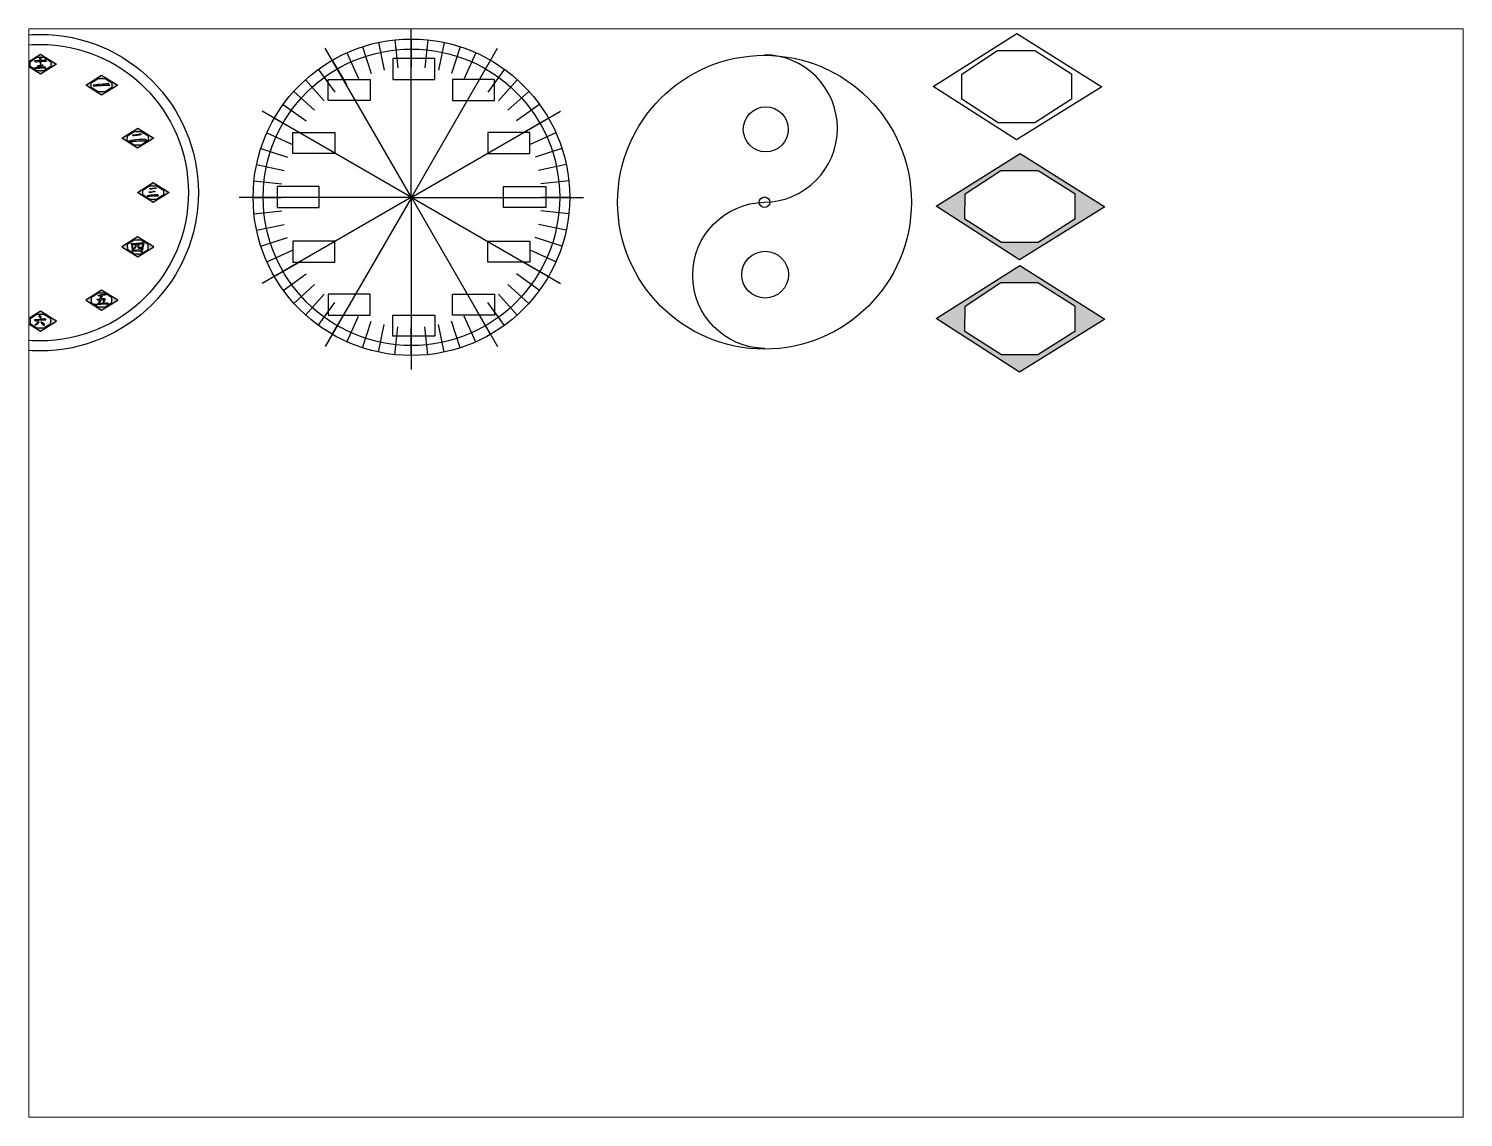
# Paper-space layout 'Presentación1' of a CAD drawing. Header units: centimetres. Extents: x 26 to 231, y 20 to 176.
# The model-space entities are those that its viewports show. They can reach past a viewport. Long polylines and large blocks are cut down to what shows.
import ezdxf

# ---------------------------------------------------------------- set-up
doc = ezdxf.new("R2010")
doc.units = ezdxf.units.CM

# ---------------------------------------------------------------- blocks, each defined once
blk = doc.blocks.new('*U1')
at = {"color": 30, "true_color": 0xf26722}
blk.add_line((0, -8.19), (0, 8.19), dxfattribs=at)
blk = doc.blocks.new('*U2')
at = {"color": 0, "linetype": 'ByBlock', "lineweight": -2, "transparency": 16777216}
blk.add_blockref('*U1', (3053.96, 1923.3), dxfattribs=at)
for p, rotation in [((3049.87, 1922.2), 29.99999999999999), ((3058.06, 1922.2), 330.0000000000001), ((3046.87, 1919.2), 59.99999999999999), ((3061.05, 1919.2), 299.9999999999999), ((3045.77, 1915.11), 90), ((3046.87, 1911.02), 120), ((3049.87, 1908.02), 150), ((3053.96, 1906.92), 180), ((3058.06, 1908.02), 210), ((3061.05, 1911.02), 240), ((3062.15, 1915.11), 270)]:
    blk.add_blockref('*U1', p, dxfattribs=dict(at, rotation=rotation))
blk = doc.blocks.new('*U3')
at = {"color": 41, "true_color": 0xf4ee51}
blk.add_line((0, 1.34), (0, -1.34), dxfattribs=at)
blk = doc.blocks.new('*U4')
at = {"color": 0, "linetype": 'ByBlock', "lineweight": -2, "transparency": 16777216}
for p, rotation in [((3049.72, 1928.15), 17.99999999999999), ((3051.11, 1928.52), 11.99999999999999), ((3052.53, 1928.75), 5.999999999999904), ((3055.4, 1928.75), 354.0000000000001), ((3056.81, 1928.52), 348.0000000000001), ((3058.2, 1928.15), 342), ((3047.11, 1926.99), 30.00000000000001), ((3048.38, 1927.64), 23.99999999999999), ((3059.54, 1927.64), 336.0000000000001), ((3060.82, 1926.99), 330.0000000000001), ((3045.9, 1926.21), 36), ((3062.02, 1926.21), 324.0000000000001), ((3043.77, 1924.29), 48.00000000000002), ((3044.79, 1925.3), 42.00000000000001), ((3063.14, 1925.3), 318), ((3064.15, 1924.29), 312), ((3042.87, 1923.17), 54), ((3065.06, 1923.17), 306), ((3042.09, 1921.97), 60.00000000000001), ((3065.84, 1921.97), 300.0000000000001), ((3041.43, 1920.69), 66.00000000000001), ((3066.49, 1920.69), 294), ((3040.92, 1919.35), 72), ((3067, 1919.35), 288.0000000000001), ((3040.55, 1917.96), 78), ((3067.38, 1917.96), 282), ((3040.32, 1916.54), 84.00000000000003), ((3067.6, 1916.54), 276.0000000000001), ((3040.25, 1915.11), 90), ((3067.68, 1915.11), 270), ((3040.32, 1913.68), 96), ((3067.6, 1913.68), 264), ((3040.55, 1912.26), 102), ((3067.38, 1912.26), 258.0000000000001), ((3040.92, 1910.87), 108), ((3067, 1910.87), 252), ((3041.43, 1909.53), 114), ((3042.09, 1908.25), 120), ((3065.84, 1908.25), 240), ((3066.49, 1909.53), 246), ((3042.87, 1907.05), 126), ((3065.06, 1907.05), 234), ((3043.77, 1905.93), 132), ((3064.15, 1905.93), 228), ((3044.79, 1904.92), 138), ((3045.9, 1904.02), 144), ((3062.02, 1904.02), 216), ((3063.14, 1904.92), 222.0000000000001), ((3047.11, 1903.23), 150), ((3048.38, 1902.58), 156), ((3049.72, 1902.07), 162), ((3058.2, 1902.07), 198), ((3059.54, 1902.58), 204), ((3060.82, 1903.23), 210), ((3051.11, 1901.7), 168.0000000000001), ((3052.53, 1901.47), 174.0000000000001), ((3053.96, 1901.4), 180), ((3055.4, 1901.47), 186), ((3056.81, 1901.7), 192)]:
    blk.add_blockref('*U3', p, dxfattribs=dict(at, rotation=rotation))
blk.add_blockref('*U3', (3053.96, 1928.82), dxfattribs=at)
blk = doc.blocks.new('marco')
at = {"true_color": 0xf26722}
h = blk.add_hatch(color=30, dxfattribs=at)
h.dxf.hatch_style = 1
h.paths.add_polyline_path([(3108.5, 1912.18), (3116.62, 1917.22), (3108.53, 1922.3), (3100.57, 1917.27)])
h.paths.add_polyline_path([(3103.31, 1918.44), (3106.71, 1920.68), (3110.25, 1920.68), (3113.74, 1918.48), (3113.74, 1916.05), (3110.25, 1913.82), (3106.77, 1913.82), (3103.3, 1916.05)], flags=16)
at = {"color": 30, "true_color": 0xf8991e}
for points in [[(3100.57, 1917.27), (3108.53, 1922.3), (3116.62, 1917.22), (3108.5, 1912.18)], [(3103.3, 1916.05), (3103.31, 1918.44), (3106.71, 1920.68), (3110.25, 1920.68), (3113.74, 1918.48), (3113.74, 1916.05), (3110.25, 1913.82), (3106.77, 1913.82)]]:
    blk.add_lwpolyline(points, close=True, dxfattribs=at)
blk = doc.blocks.new('uno')
at = {"color": 30, "true_color": 0xf26722}
blk.add_lwpolyline([(3060.02, 1965.29), (3059.91, 1965.28), (3059.56, 1965.26), (3059.45, 1965.24, 0.050552), (3059.28, 1965.21, -0.07806), (3059.01, 1965.19, 0.273565), (3059.12, 1965.1, -0.006364), (3059.54, 1965.16, 0.023215), (3060.01, 1965.19, 0.002921), (3060.28, 1965.19, -0.002146), (3060.57, 1965.17, 0.299578), (3060.59, 1965.2, 0.196771), (3060.44, 1965.31, 0.055702), (3060.26, 1965.31, -0.012181)], format="xyb", close=True, dxfattribs=at)
at = {"color": 30, "true_color": 0xf26722, "xscale": 0.188844427351007, "yscale": 0.188844427351007, "zscale": 0.188844427351007}
blk.add_blockref('marco', (2472.79, 1603.13), dxfattribs=at)
blk = doc.blocks.new('2')
at = {"color": 30, "true_color": 0xf26722}
for points in [[(3063.52, 1960.01), (3063.4, 1960.01), (3063.04, 1959.98), (3062.93, 1959.97, 0.050552), (3062.75, 1959.94, -0.07806), (3062.47, 1959.91, 0.273565), (3062.58, 1959.82, -0.006364), (3063.01, 1959.87, 0.023215), (3063.5, 1959.91, 0.002921), (3063.79, 1959.91, -0.002146), (3064.09, 1959.89, 0.299578), (3064.11, 1959.92, 0.196771), (3063.96, 1960.04, 0.055702), (3063.77, 1960.04, -0.012181)], [(3063.59, 1960.56, -0.338688), (3063.59, 1960.49), (3063.39, 1960.45), (3063.2, 1960.42), (3063.07, 1960.4), (3062.91, 1960.37, -0.100309), (3062.85, 1960.37, -0.309339), (3062.77, 1960.45, -0.460952), (3062.78, 1960.46, 0.008258), (3062.97, 1960.47, 0.057348), (3063.1, 1960.49), (3063.22, 1960.5), (3063.46, 1960.56, -0.153095)]]:
    blk.add_lwpolyline(points, format="xyb", close=True, dxfattribs=at)
blk = doc.blocks.new('2.1')
at = {"color": 30, "true_color": 0xf26722, "xscale": 0.188844427351007, "yscale": 0.188844427351007, "zscale": 0.188844427351007}
blk.add_blockref('marco', (2476.22, 1598.08), dxfattribs=at)
at = {"color": 30, "true_color": 0xf26722}
blk.add_blockref('2', (0, 0), dxfattribs=at)
blk = doc.blocks.new('3')
at = {"color": 30, "true_color": 0xf26722}
for points in [[(3064.66, 1955.32), (3064.59, 1955.31), (3064.46, 1955.3, -0.424214), (3064.39, 1955.35, -0.340497), (3064.4, 1955.36), (3064.66, 1955.39), (3064.89, 1955.43, -0.24792), (3064.99, 1955.4, -0.673629), (3064.98, 1955.37, 0.109932), (3064.84, 1955.35)], [(3064.83, 1954.75), (3064.76, 1954.74), (3064.52, 1954.73), (3064.45, 1954.72, 0.050552), (3064.33, 1954.7, -0.07806), (3064.14, 1954.68, 0.273565), (3064.22, 1954.62, -0.006364), (3064.5, 1954.66, 0.023215), (3064.82, 1954.68, 0.002921), (3065.01, 1954.68, -0.002146), (3065.21, 1954.67, 0.299578), (3065.22, 1954.69, 0.196771), (3065.12, 1954.76, 0.055702), (3065, 1954.76, -0.012181)], [(3064.88, 1955.1, -0.338688), (3064.88, 1955.06), (3064.75, 1955.04), (3064.62, 1955.01), (3064.54, 1955), (3064.44, 1954.98, -0.100309), (3064.39, 1954.98, -0.309339), (3064.34, 1955.03, -0.460952), (3064.35, 1955.04, 0.008258), (3064.47, 1955.05, 0.057348), (3064.56, 1955.06), (3064.64, 1955.06), (3064.79, 1955.11, -0.153095)]]:
    blk.add_lwpolyline(points, format="xyb", close=True, dxfattribs=at)
blk = doc.blocks.new('6')
at = {"color": 30, "true_color": 0xf26722}
for points in [[(3053.54, 1942.79, -0.061354), (3054.08, 1942.87, -0.001683), (3054.43, 1942.87, 0.016055), (3054.49, 1942.87, 0.527293), (3054.52, 1942.9, 0.208099), (3054.42, 1942.98, 0.081938), (3054.36, 1942.98), (3054.07, 1942.93), (3053.68, 1942.89), (3053.6, 1942.88, -0.011625), (3053.47, 1942.86, 0.107896), (3053.42, 1942.85, 0.140579), (3053.49, 1942.79, 0.272661), (3053.54, 1942.79, 1.031889)], [(3053.85, 1943.22), (3054, 1943.09, 0.49448), (3054.06, 1943.1, 0.331137), (3054.05, 1943.19, 0.15165), (3053.94, 1943.24), (3053.88, 1943.26, 0.254384), (3053.85, 1943.25, 0.539894), (3053.85, 1943.22, 0.237164)], [(3053.86, 1942.62), (3053.67, 1942.44, -0.012299), (3053.53, 1942.36, -0.052712), (3053.47, 1942.36, -1.08951), (3053.47, 1942.37), (3053.54, 1942.42), (3053.61, 1942.48, 0.125256), (3053.71, 1942.62, 0.038519), (3053.73, 1942.68, 0.01738), (3053.74, 1942.7, -0.565822), (3053.77, 1942.72, -0.015067), (3053.85, 1942.65, -0.38012), (3053.86, 1942.62, -26.536069)], [(3054.11, 1942.68), (3054.33, 1942.52, -0.155327), (3054.36, 1942.44, -0.061691), (3054.36, 1942.37, -0.375775), (3054.31, 1942.34), (3054.08, 1942.65, -0.340847), (3054.08, 1942.68, -0.483092), (3054.1, 1942.68), (3054.11, 1942.68)]]:
    blk.add_lwpolyline(points, format="xyb", dxfattribs=at)
blk = doc.blocks.new('4')
at = {"color": 30, "true_color": 0xf26722}
blk.add_lwpolyline([(3062.68, 1949.95), (3062.73, 1949.4, 0.272445), (3062.77, 1949.34, 0.656858), (3062.8, 1949.37), (3062.81, 1949.41), (3063.51, 1949.45), (3063.59, 1949.31, 0.705826), (3063.64, 1949.32, 0.160389), (3063.74, 1949.53), (3063.82, 1950.03), (3063.85, 1950.07, 0.211667), (3063.73, 1950.21, -0.009193), (3063.47, 1950.17), (3062.72, 1950.11), (3062.63, 1950.12, 0.69709), (3062.61, 1950.1, -0.123694), (3062.67, 1950.01, 0.020586), (3062.68, 1949.95, 1.578145)], format="xyb", dxfattribs=at)
blk.add_lwpolyline([(3062.77, 1950.04), (3063.02, 1950.06, -0.024831), (3063.01, 1949.87, -0.182096), (3062.89, 1949.65, 0.64378), (3062.9, 1949.63, 0.061829), (3062.92, 1949.63, 0.141337), (3063.1, 1949.85, -0.040681), (3063.13, 1950.04), (3063.12, 1950.07, -0.398253), (3063.12, 1950.08), (3063.27, 1950.1), (3063.26, 1949.76, 0.221118), (3063.37, 1949.68), (3063.57, 1949.68, 0.304923), (3063.61, 1949.7, 0.610377), (3063.56, 1949.76), (3063.38, 1949.76, -0.407466), (3063.34, 1949.8, -0.05885), (3063.36, 1949.97, -0.031986), (3063.38, 1950.05, 0.330653), (3063.37, 1950.09), (3063.37, 1950.11), (3063.67, 1950.11, -0.333021), (3063.7, 1950.09), (3063.68, 1949.83, -0.068563), (3063.61, 1949.51, -0.700389), (3063.59, 1949.51, 0.301697), (3063.55, 1949.53), (3062.82, 1949.47)], format="xyb", close=True, dxfattribs=at)
blk = doc.blocks.new('4.1')
at = {"true_color": 0xf26722}
h = blk.add_hatch(color=30, dxfattribs=at)
h.dxf.hatch_style = 1
h.paths.add_polyline_path([(3054.4, 1966.92, 0.055702), (3054.28, 1966.92, -0.012181), (3054.12, 1966.9), (3054.04, 1966.9), (3053.8, 1966.88), (3053.73, 1966.87, 0.04835), (3053.62, 1966.85, -0.080237), (3053.43, 1966.83, 0.273565), (3053.5, 1966.78, -0.006364), (3053.78, 1966.81, 0.023215), (3054.11, 1966.84, 0.002921), (3054.29, 1966.84, -0.002146), (3054.49, 1966.82, 0.299578), (3054.5, 1966.84, 0.196771)])
h.paths.add_polyline_path([(3054.23, 1967.06, 0.338688), (3054.22, 1967.11, 0.153095), (3054.13, 1967.11), (3053.98, 1967.07), (3053.9, 1967.06, -0.057348), (3053.82, 1967.05, -0.008258), (3053.69, 1967.04, 0.460952), (3053.69, 1967.03, 0.309339), (3053.74, 1966.98, 0.100309), (3053.78, 1966.98), (3053.88, 1967), (3053.96, 1967.01), (3054.09, 1967.04)])
h.paths.add_polyline_path([(3054.06, 1967.47), (3054.56, 1967.47, 0.287409), (3054.54, 1967.52, 0.132191), (3054.41, 1967.57, 0.017246), (3054.34, 1967.57), (3054.06, 1967.55), (3054.07, 1967.68), (3054.08, 1967.72, 0.41632), (3054.07, 1967.74, 0.082584), (3053.92, 1967.76, 0.691553), (3053.91, 1967.74), (3053.94, 1967.7), (3053.94, 1967.69), (3053.94, 1967.54), (3053.73, 1967.53), (3053.42, 1967.5, 0.220127), (3053.53, 1967.41, 0.010284), (3053.73, 1967.44, 0.001882), (3053.89, 1967.46), (3053.94, 1967.46), (3053.97, 1967.19, 0.32216), (3053.98, 1967.17, 0.176993), (3054.03, 1967.24, 0.041276), (3054.06, 1967.38)])
h.paths.add_polyline_path([(3060.44, 1965.31, 0.055702), (3060.26, 1965.31, -0.012181), (3060.02, 1965.29), (3059.91, 1965.28), (3059.56, 1965.26), (3059.45, 1965.24, 0.050552), (3059.28, 1965.21, -0.07806), (3059.01, 1965.19, 0.273565), (3059.12, 1965.1, -0.006364), (3059.54, 1965.16, 0.023215), (3060.01, 1965.19, 0.002921), (3060.28, 1965.19, -0.002146), (3060.57, 1965.17, 0.299578), (3060.59, 1965.2, 0.196771)])
h.paths.add_polyline_path([(3063.39, 1960.45), (3063.59, 1960.49, 0.338688), (3063.59, 1960.56, 0.153095), (3063.46, 1960.56), (3063.22, 1960.5), (3063.1, 1960.49, -0.057348), (3062.97, 1960.47, -0.008258), (3062.78, 1960.46, 0.460952), (3062.77, 1960.45, 0.309339), (3062.85, 1960.37, 0.100309), (3062.91, 1960.37), (3063.07, 1960.4), (3063.2, 1960.42)])
h.paths.add_polyline_path([(3063.96, 1960.04, 0.055702), (3063.77, 1960.04, -0.012181), (3063.52, 1960.01), (3063.4, 1960.01), (3063.04, 1959.98), (3062.93, 1959.97, 0.04835), (3062.76, 1959.94, -0.080237), (3062.47, 1959.91, 0.273565), (3062.58, 1959.82, -0.006364), (3063.01, 1959.87, 0.023215), (3063.5, 1959.91, 0.002921), (3063.79, 1959.91, -0.002146), (3064.09, 1959.89, 0.299578), (3064.11, 1959.92, 0.196771)])
h.paths.add_polyline_path([(3064.98, 1955.37, 0.673629), (3064.99, 1955.4, 0.24792), (3064.89, 1955.43), (3064.66, 1955.39), (3064.4, 1955.36, 0.340497), (3064.39, 1955.35, 0.424214), (3064.46, 1955.3), (3064.59, 1955.31), (3064.66, 1955.32), (3064.84, 1955.35, -0.109932)])
h.paths.add_polyline_path([(3064.88, 1955.06, 0.338688), (3064.88, 1955.1, 0.165949), (3064.79, 1955.11), (3064.64, 1955.06), (3064.56, 1955.06, -0.057348), (3064.47, 1955.05, -0.008258), (3064.35, 1955.04, 0.460952), (3064.34, 1955.03, 0.309339), (3064.39, 1954.98, 0.100309), (3064.44, 1954.98), (3064.54, 1955), (3064.62, 1955.01), (3064.75, 1955.04)])
h.paths.add_polyline_path([(3063.73, 1950.21, -0.009193), (3063.47, 1950.17), (3062.72, 1950.11), (3062.63, 1950.12, 0.69709), (3062.61, 1950.1, -0.123694), (3062.67, 1950.01, 0.020586), (3062.68, 1949.95), (3062.73, 1949.4, 0.272445), (3062.77, 1949.34, 0.656858), (3062.8, 1949.37), (3062.81, 1949.41), (3063.51, 1949.45), (3063.59, 1949.31, 0.705826), (3063.64, 1949.32, 0.160389), (3063.74, 1949.53), (3063.82, 1950.03), (3063.85, 1950.07, 0.211667)])
h.paths.add_polyline_path([(3063.7, 1950.09), (3063.68, 1949.83, -0.068563), (3063.61, 1949.51, -0.700389), (3063.59, 1949.51, 0.301697), (3063.55, 1949.53), (3062.82, 1949.47), (3062.77, 1950.04), (3063.02, 1950.06, -0.024831), (3063.01, 1949.87, -0.182096), (3062.89, 1949.65, 0.64378), (3062.9, 1949.63, 0.061829), (3062.92, 1949.63, 0.141337), (3063.1, 1949.85, -0.040681), (3063.13, 1950.04), (3063.12, 1950.07, -0.398253), (3063.12, 1950.08), (3063.27, 1950.1), (3063.26, 1949.76, 0.221118), (3063.37, 1949.68), (3063.57, 1949.68, 0.304923), (3063.61, 1949.7, 0.610377), (3063.56, 1949.76), (3063.38, 1949.76, -0.407466), (3063.34, 1949.8, -0.05885), (3063.36, 1949.97, -0.031986), (3063.38, 1950.05, 0.330653), (3063.37, 1950.09), (3063.37, 1950.11), (3063.67, 1950.11, -0.333021)], flags=16)
at = {"color": 30, "true_color": 0xf26722}
blk.add_blockref('4', (0, 0), dxfattribs=at)
blk = doc.blocks.new('5')
at = {"color": 30, "true_color": 0xf26722}
for points in [[(3060.15, 1944.8, 0.121376), (3060.11, 1944.75, -0.008031), (3060.01, 1944.48, -0.027177), (3060.02, 1944.46, 0.012181), (3060.23, 1944.48, -0.055702), (3060.38, 1944.48, -0.196771), (3060.51, 1944.38, -0.299578), (3060.49, 1944.36, 0.002146), (3060.25, 1944.38, -0.002921), (3060.01, 1944.38, -0.023215), (3059.6, 1944.34, 0.006364), (3059.24, 1944.3, -0.273565), (3059.15, 1944.37, 0.07806), (3059.39, 1944.39, -0.050552), (3059.53, 1944.42), (3059.65, 1944.78), (3059.52, 1944.75, -0.100309), (3059.47, 1944.75, -0.309339), (3059.4, 1944.82, -0.460952), (3059.41, 1944.83, 0.008258), (3059.57, 1944.83, 0.057348), (3059.68, 1944.85), (3059.72, 1945.07), (3059.72, 1945.17), (3059.54, 1945.15, -0.424214), (3059.47, 1945.22, -0.340497), (3059.47, 1945.23), (3059.8, 1945.27), (3060.1, 1945.32, -0.24792), (3060.22, 1945.28, -0.673629), (3060.2, 1945.24, 0.109932), (3060.03, 1945.21), (3059.8, 1945.18), (3059.85, 1945.13, -0.548928), (3059.85, 1945.09), (3059.77, 1944.86), (3059.97, 1944.91, -0.153095), (3060.08, 1944.91, -0.014672), (3060.15, 1944.84, -0.165226), (3060.15, 1944.8, 2.38145)], [(3059.63, 1944.43), (3059.75, 1944.79), (3059.91, 1944.82, -0.177129), (3059.97, 1944.81, -0.213866), (3059.98, 1944.75), (3059.92, 1944.45), (3059.63, 1944.43)]]:
    blk.add_lwpolyline(points, format="xyb", dxfattribs=at)
blk = doc.blocks.new('5.2')
at = {"color": 30, "true_color": 0xf26722}
blk.add_blockref('5', (0, 0), dxfattribs=at)
blk = doc.blocks.new('8')
at = {"color": 30, "true_color": 0xf26722}
blk.add_lwpolyline([(3044.58, 1949.95, -0.311969), (3044.57, 1949.93), (3044.44, 1949.6, -0.199891), (3044.27, 1949.43, -0.146779), (3044.09, 1949.41, 0.091043), (3044.23, 1949.55, 0.074835), (3044.37, 1949.79, -0.021929), (3044.39, 1949.91, 0.198613), (3044.33, 1949.97, -0.176858), (3044.42, 1950.03, -0.019143), (3044.46, 1950.03, -0.182444)], format="xyb", close=True, dxfattribs=at)
blk.add_lwpolyline([(3044.78, 1950.22, 0.063294), (3044.82, 1950.08, 0.058108), (3044.97, 1949.83, 0.147771), (3045.32, 1949.54, -0.20039), (3045.42, 1949.46, -0.226299), (3045.16, 1949.36, -0.258476), (3045, 1949.46, -0.054932), (3044.81, 1949.75, -0.081996), (3044.71, 1950, 0.011991), (3044.62, 1950.21, 0.319204), (3044.51, 1950.26, -0.46527), (3044.51, 1950.28, -0.026346), (3044.61, 1950.36, -0.273271), (3044.67, 1950.37, -0.107332), (3044.74, 1950.33, -0.449713), (3044.78, 1950.22, -1.363859)], format="xyb", dxfattribs=at)
blk = doc.blocks.new('11')
at = {"color": 30, "true_color": 0xf26722}
blk.add_lwpolyline([(3048.29, 1965.09), (3048.18, 1965.09), (3047.83, 1965.06), (3047.72, 1965.04, 0.050552), (3047.55, 1965.02, -0.07806), (3047.28, 1964.99, 0.273565), (3047.39, 1964.9, -0.006364), (3047.81, 1964.96, 0.023215), (3048.28, 1965, 0.002921), (3048.55, 1965, -0.002146), (3048.84, 1964.97, 0.299578), (3048.86, 1965, 0.196771), (3048.71, 1965.11, 0.055702), (3048.53, 1965.11, -0.012181)], format="xyb", close=True, dxfattribs=at)
blk.add_lwpolyline([(3048.06, 1965.68), (3048.06, 1965.52), (3047.85, 1965.5), (3047.53, 1965.48, 0.220127), (3047.65, 1965.39, 0.010284), (3047.85, 1965.42, 0.001882), (3048.01, 1965.44), (3048.06, 1965.44), (3048.09, 1965.16, 0.32216), (3048.11, 1965.14, 0.179211), (3048.15, 1965.21, 0.040979), (3048.18, 1965.35), (3048.19, 1965.45), (3048.69, 1965.44, 0.287409), (3048.67, 1965.5, 0.132191), (3048.54, 1965.55, 0.017246), (3048.47, 1965.55), (3048.19, 1965.53), (3048.19, 1965.66), (3048.2, 1965.71, 0.41632), (3048.19, 1965.72, 0.082584), (3048.04, 1965.74, 0.691553), (3048.03, 1965.72), (3048.06, 1965.69), (3048.06, 1965.68), (3048.06, 1965.68)], format="xyb", dxfattribs=at)
blk = doc.blocks.new('12')
at = {"color": 30, "true_color": 0xf26722}
blk.add_lwpolyline([(3053.94, 1967.69), (3053.94, 1967.54), (3053.73, 1967.53), (3053.42, 1967.5, 0.220127), (3053.53, 1967.41, 0.010284), (3053.73, 1967.44, 0.001882), (3053.89, 1967.46), (3053.94, 1967.46), (3053.97, 1967.19, 0.32216), (3053.98, 1967.17, 0.179211), (3054.03, 1967.24, 0.040979), (3054.06, 1967.38), (3054.06, 1967.47), (3054.56, 1967.47, 0.287409), (3054.54, 1967.52, 0.132191), (3054.41, 1967.57, 0.017246), (3054.34, 1967.57), (3054.06, 1967.55), (3054.07, 1967.68), (3054.08, 1967.72, 0.41632), (3054.07, 1967.74, 0.082584), (3053.92, 1967.76, 0.691553), (3053.91, 1967.74), (3053.94, 1967.7), (3053.94, 1967.69), (3053.94, 1967.69)], format="xyb", dxfattribs=at)
for points in [[(3054.12, 1966.9), (3054.04, 1966.9), (3053.8, 1966.88), (3053.73, 1966.87, 0.050552), (3053.61, 1966.85, -0.07806), (3053.43, 1966.83, 0.273565), (3053.5, 1966.78, -0.006364), (3053.78, 1966.81, 0.023215), (3054.11, 1966.84, 0.002921), (3054.29, 1966.84, -0.002146), (3054.49, 1966.82, 0.299578), (3054.5, 1966.84, 0.196771), (3054.4, 1966.92, 0.055702), (3054.28, 1966.92, -0.012181)], [(3054.22, 1967.11, -0.338688), (3054.23, 1967.06), (3054.09, 1967.04), (3053.96, 1967.01), (3053.88, 1967), (3053.78, 1966.98, -0.100309), (3053.74, 1966.98, -0.309339), (3053.69, 1967.03, -0.460952), (3053.69, 1967.04, 0.008258), (3053.82, 1967.05, 0.057348), (3053.9, 1967.06), (3053.98, 1967.07), (3054.13, 1967.11, -0.153095)]]:
    blk.add_lwpolyline(points, format="xyb", close=True, dxfattribs=at)
blk = doc.blocks.new('12 horas')
at = {"true_color": 0xf26722}
h = blk.add_hatch(color=30, dxfattribs=at)
h.dxf.hatch_style = 1
h.paths.add_polyline_path([(3064.82, 1954.68, 0.002921), (3065.01, 1954.68, -0.002146), (3065.21, 1954.67, 0.299578), (3065.22, 1954.69, 0.196771), (3065.12, 1954.76, 0.055702), (3065, 1954.76, -0.012181), (3064.83, 1954.75), (3064.76, 1954.74), (3064.52, 1954.73), (3064.45, 1954.72, 0.050552), (3064.33, 1954.7, -0.07806), (3064.14, 1954.68, 0.273565), (3064.22, 1954.62, -0.006364), (3064.5, 1954.66, 0.023215)])
h.paths.add_polyline_path([(3060.15, 1944.84, 0.014672), (3060.08, 1944.91, 0.153095), (3059.97, 1944.91), (3059.77, 1944.86), (3059.85, 1945.09, 0.548928), (3059.85, 1945.13), (3059.8, 1945.18), (3060.03, 1945.21, -0.109932), (3060.2, 1945.24, 0.673629), (3060.22, 1945.28, 0.24792), (3060.1, 1945.32), (3059.8, 1945.27), (3059.47, 1945.23, 0.340497), (3059.47, 1945.22, 0.424214), (3059.54, 1945.15), (3059.72, 1945.17), (3059.72, 1945.07), (3059.68, 1944.85, -0.057348), (3059.57, 1944.83, -0.008258), (3059.41, 1944.83, 0.460952), (3059.4, 1944.82, 0.309339), (3059.47, 1944.75, 0.100309), (3059.52, 1944.75), (3059.65, 1944.78), (3059.53, 1944.42, 0.050552), (3059.39, 1944.39, -0.07806), (3059.15, 1944.37, 0.273565), (3059.24, 1944.3, -0.006364), (3059.6, 1944.34, 0.023215), (3060.01, 1944.38, 0.002921), (3060.25, 1944.38, -0.002146), (3060.49, 1944.36, 0.299578), (3060.51, 1944.38, 0.196771), (3060.38, 1944.48, 0.055702), (3060.23, 1944.48, -0.012181), (3060.02, 1944.46, 0.027177), (3060.01, 1944.48, 0.008031), (3060.11, 1944.75, -0.121376), (3060.15, 1944.8, 0.165226)])
h.paths.add_polyline_path([(3059.75, 1944.79), (3059.91, 1944.82, -0.177129), (3059.97, 1944.81, -0.213866), (3059.98, 1944.75), (3059.92, 1944.45), (3059.63, 1944.43)], flags=16)
h.paths.add_polyline_path([(3054.05, 1943.19, 0.15165), (3053.94, 1943.24), (3053.88, 1943.26, 0.254384), (3053.85, 1943.25, 0.539894), (3053.85, 1943.22), (3054, 1943.09, 0.49448), (3054.06, 1943.1, 0.331137)])
h.paths.add_polyline_path([(3054.42, 1942.98, 0.081938), (3054.36, 1942.98), (3054.07, 1942.93), (3053.68, 1942.89), (3053.6, 1942.88, -0.011625), (3053.47, 1942.86, 0.107896), (3053.42, 1942.85, 0.140579), (3053.49, 1942.79, 0.272661), (3053.54, 1942.79, -0.061354), (3054.08, 1942.87, -0.001683), (3054.43, 1942.87, 0.016055), (3054.49, 1942.87, 0.527293), (3054.52, 1942.9, 0.208099)])
h.paths.add_polyline_path([(3054.33, 1942.52), (3054.11, 1942.68), (3054.1, 1942.69, 0.42411), (3054.08, 1942.68, 0.340847), (3054.08, 1942.65), (3054.31, 1942.34, 0.375775), (3054.36, 1942.37, 0.061691), (3054.36, 1942.44, 0.155327)])
h.paths.add_polyline_path([(3053.86, 1942.62, 0.38012), (3053.85, 1942.65, 0.015067), (3053.77, 1942.72, 0.565822), (3053.74, 1942.7, -0.01738), (3053.73, 1942.68, -0.038519), (3053.71, 1942.62, -0.125256), (3053.61, 1942.48), (3053.54, 1942.42), (3053.47, 1942.37, 1.08951), (3053.47, 1942.36, 0.052712), (3053.53, 1942.36, 0.012299), (3053.67, 1942.44)])
h.paths.add_polyline_path([(3048.02, 1945.07, -0.032611), (3048.02, 1945.14, -0.140437), (3048.04, 1945.2, 0.181478), (3048, 1945.25, 0.238168), (3047.86, 1945.29, 0.525691), (3047.85, 1945.27, -0.154431), (3047.93, 1945.2), (3047.95, 1944.79), (3047.58, 1944.68, -0.173409), (3047.43, 1944.7, 0.460937), (3047.41, 1944.69, 0.317162), (3047.41, 1944.68, 0.119752), (3047.48, 1944.61, 0.286955), (3047.59, 1944.59), (3047.95, 1944.73, -0.002453), (3047.97, 1944.51, 0.100856), (3048.03, 1944.31, 0.075094), (3048.17, 1944.24, 0.022453), (3048.31, 1944.24, 0.039304), (3048.42, 1944.24, -0.013486), (3048.53, 1944.24, 0.07024), (3048.58, 1944.25, 0.326555), (3048.6, 1944.28, 0.147554), (3048.51, 1944.33, 0.177938), (3048.47, 1944.33, -0.104729), (3048.28, 1944.3, -0.176169), (3048.08, 1944.35, -0.178588), (3048.04, 1944.48, -0.043399), (3048.02, 1944.75, -0.041844), (3048.35, 1944.84, 0.002966), (3048.67, 1944.88, 0.602251), (3048.7, 1944.93, 0.157977), (3048.56, 1944.97), (3048.52, 1944.94), (3048.02, 1944.81)])
h.paths.add_polyline_path([(3044.97, 1949.83, -0.058108), (3044.82, 1950.08, -0.063294), (3044.78, 1950.22, 0.449713), (3044.74, 1950.33, 0.114012), (3044.67, 1950.37, 0.252895), (3044.61, 1950.36, 0.026346), (3044.51, 1950.28, 0.46527), (3044.51, 1950.26, -0.332362), (3044.62, 1950.2, -0.011745), (3044.71, 1950, 0.081996), (3044.81, 1949.75, 0.054932), (3045, 1949.46, 0.258476), (3045.16, 1949.36, 0.226299), (3045.42, 1949.46, 0.20039), (3045.32, 1949.54, -0.147771)])
h.paths.add_polyline_path([(3044.57, 1949.93, 0.311969), (3044.58, 1949.95, 0.182444), (3044.46, 1950.03, 0.019143), (3044.42, 1950.03, 0.176858), (3044.33, 1949.97, -0.198613), (3044.39, 1949.91, 0.021929), (3044.37, 1949.79, -0.074835), (3044.23, 1949.55, -0.091043), (3044.09, 1949.41, 0.146779), (3044.27, 1949.43, 0.199891), (3044.44, 1949.6)])
h.paths.add_polyline_path([(3043.31, 1955.19, -0.489185), (3043.33, 1955.18, -0.104374), (3043.33, 1955.15), (3043.29, 1954.91, 0.095475), (3043.28, 1954.71, 0.008567), (3043.32, 1954.61, 0.147948), (3043.43, 1954.54, 0.061757), (3043.61, 1954.52, 0.096684), (3043.73, 1954.54, 0.096507), (3043.83, 1954.57, 0.176007), (3043.84, 1954.61), (3043.8, 1954.84, 0.172816), (3043.78, 1954.87, 0.150086), (3043.77, 1954.86, -0.00013), (3043.76, 1954.83, 0.014304), (3043.75, 1954.76, -0.105176), (3043.72, 1954.69, -0.236309), (3043.59, 1954.62, -0.083066), (3043.47, 1954.63, -0.329243), (3043.37, 1954.72, -0.113499), (3043.37, 1954.86, -0.03869), (3043.39, 1955, -0.037064), (3043.45, 1955.13, -0.093615), (3043.5, 1955.21, 0.328218), (3043.5, 1955.24, 0.206628), (3043.37, 1955.29), (3043.17, 1955.22), (3043.23, 1955.51, 0.290114), (3043.07, 1955.57, 0.067129), (3043.09, 1955.47, -0.061584), (3043.08, 1955.19), (3042.84, 1955.14, 0.008315), (3042.77, 1955.13, 0.26345), (3042.76, 1955.1, 0.108334), (3042.8, 1955.06, 0.209465), (3042.87, 1955.05, 0.02182), (3042.93, 1955.07), (3043.05, 1955.11), (3043.05, 1955.09, 0.035361), (3043.03, 1955.02, -0.110416), (3043, 1954.95, -0.042577), (3042.96, 1954.88, -0.046909), (3042.92, 1954.82, -0.059127), (3042.87, 1954.76, -0.019245), (3042.82, 1954.71, -0.068807), (3042.76, 1954.66, 0.009204), (3042.71, 1954.62, 0.112278), (3042.67, 1954.59, 0.354789), (3042.66, 1954.56, 0.104842), (3042.7, 1954.56, 0.003771), (3042.79, 1954.6, 0.072553), (3042.89, 1954.67, 0.046477), (3042.99, 1954.76, 0.040982), (3043.06, 1954.87, 0.046162), (3043.11, 1954.99), (3043.17, 1955.15)])
h.paths.add_polyline_path([(3045.54, 1960.19, 0.132191), (3045.34, 1960.27, 0.017246), (3045.24, 1960.27), (3044.8, 1960.23), (3044.81, 1960.43), (3044.83, 1960.51, 0.41632), (3044.82, 1960.53, 0.082584), (3044.59, 1960.56, 0.691553), (3044.58, 1960.53), (3044.62, 1960.47), (3044.62, 1960.46), (3044.62, 1960.22), (3044.29, 1960.2), (3043.81, 1960.17, 0.220127), (3043.99, 1960.02, 0.010284), (3044.29, 1960.08, 0.001882), (3044.53, 1960.1), (3044.62, 1960.11), (3044.66, 1959.68, 0.32216), (3044.68, 1959.65, 0.176993), (3044.76, 1959.75, 0.041276), (3044.79, 1959.97), (3044.8, 1960.12), (3045.57, 1960.11, 0.287409)])
h.paths.add_polyline_path([(3048.67, 1965.5, 0.132191), (3048.54, 1965.55, 0.017246), (3048.47, 1965.55), (3048.19, 1965.53), (3048.19, 1965.66), (3048.2, 1965.71, 0.41632), (3048.19, 1965.72, 0.082584), (3048.04, 1965.74, 0.691553), (3048.03, 1965.72), (3048.06, 1965.69), (3048.06, 1965.68), (3048.06, 1965.52), (3047.85, 1965.5), (3047.53, 1965.48, 0.220127), (3047.65, 1965.39, 0.010284), (3047.85, 1965.42, 0.001882), (3048.01, 1965.44), (3048.06, 1965.44), (3048.09, 1965.16, 0.32216), (3048.11, 1965.14, 0.176993), (3048.15, 1965.21, 0.041276), (3048.18, 1965.35), (3048.19, 1965.45), (3048.69, 1965.44, 0.287409)])
h.paths.add_polyline_path([(3048.71, 1965.11, 0.055702), (3048.53, 1965.11, -0.012181), (3048.29, 1965.09), (3048.18, 1965.09), (3047.83, 1965.06), (3047.72, 1965.04, 0.050552), (3047.55, 1965.02, -0.07806), (3047.28, 1964.99, 0.273565), (3047.39, 1964.9, -0.006364), (3047.81, 1964.96, 0.023215), (3048.28, 1965, 0.002921), (3048.55, 1965, -0.002146), (3048.84, 1964.97, 0.299578), (3048.86, 1965, 0.196771)])
at = {"color": 30, "true_color": 0xf26722}
for points in [[(3044.62, 1960.46), (3044.62, 1960.22), (3044.29, 1960.2), (3043.81, 1960.17, 0.220127), (3043.99, 1960.02, 0.010284), (3044.29, 1960.08, 0.001882), (3044.53, 1960.1), (3044.62, 1960.11), (3044.66, 1959.68, 0.32216), (3044.68, 1959.65, 0.179211), (3044.76, 1959.75, 0.040979), (3044.79, 1959.97), (3044.8, 1960.12), (3045.57, 1960.11, 0.287409), (3045.54, 1960.19, 0.132191), (3045.34, 1960.27, 0.017246), (3045.24, 1960.27), (3044.8, 1960.23), (3044.81, 1960.43), (3044.83, 1960.51, 0.41632), (3044.82, 1960.53, 0.082584), (3044.59, 1960.56, 0.691553), (3044.58, 1960.53), (3044.62, 1960.47), (3044.62, 1960.46), (3044.62, 1960.46)], [(3042.84, 1955.14), (3043.08, 1955.19, 0.061584), (3043.09, 1955.47, -0.067129), (3043.07, 1955.57, -0.290114), (3043.23, 1955.51), (3043.17, 1955.22), (3043.37, 1955.29, -0.206628), (3043.5, 1955.24, -0.328218), (3043.5, 1955.21, 0.093615), (3043.45, 1955.13, 0.037064), (3043.39, 1955, 0.03869), (3043.37, 1954.86, 0.113499), (3043.37, 1954.72, 0.329243), (3043.47, 1954.63, 0.092782), (3043.6, 1954.62, 0.213707), (3043.72, 1954.69, 0.100523), (3043.75, 1954.76, -0.014984), (3043.76, 1954.83, 0.00013), (3043.77, 1954.86, -0.150086), (3043.78, 1954.87, -0.190682), (3043.8, 1954.84), (3043.84, 1954.61, -0.176007), (3043.83, 1954.57, -0.096507), (3043.73, 1954.54, -0.096684), (3043.61, 1954.52, -0.061757), (3043.43, 1954.54, -0.147948), (3043.32, 1954.61, -0.008567), (3043.28, 1954.71, -0.095475), (3043.29, 1954.91), (3043.33, 1955.15, 0.104374), (3043.33, 1955.18, 0.489185), (3043.31, 1955.19), (3043.17, 1955.15), (3043.11, 1954.99, -0.046162), (3043.06, 1954.87, -0.040982), (3042.99, 1954.76, -0.046477), (3042.89, 1954.67, -0.072553), (3042.79, 1954.6, -0.003771), (3042.7, 1954.56, -0.104842), (3042.66, 1954.56, -0.354789), (3042.67, 1954.59, -0.112278), (3042.71, 1954.62, -0.009204), (3042.76, 1954.66, 0.068807), (3042.82, 1954.71, 0.019245), (3042.87, 1954.76, 0.059127), (3042.92, 1954.82, 0.046909), (3042.96, 1954.88, 0.042577), (3043, 1954.95, 0.110416), (3043.03, 1955.02, -0.035361), (3043.05, 1955.09), (3043.05, 1955.11), (3042.93, 1955.07, -0.02182), (3042.87, 1955.05, -0.209465), (3042.8, 1955.06, -0.108334), (3042.76, 1955.1, -0.26345), (3042.77, 1955.13, -0.008315), (3042.84, 1955.14, 735.876483)]]:
    blk.add_lwpolyline(points, format="xyb", dxfattribs=at)
blk.add_lwpolyline([(3048.02, 1944.75, -0.041844), (3048.35, 1944.84, 0.002966), (3048.67, 1944.88, 0.602251), (3048.7, 1944.93, 0.157977), (3048.56, 1944.97), (3048.52, 1944.94), (3048.02, 1944.81), (3048.02, 1945.07, -0.032611), (3048.02, 1945.14, -0.140437), (3048.04, 1945.2, 0.181478), (3048, 1945.25, 0.238168), (3047.86, 1945.29, 0.525691), (3047.85, 1945.27, -0.154431), (3047.93, 1945.2), (3047.95, 1944.79), (3047.58, 1944.68, -0.173409), (3047.43, 1944.7, 0.460937), (3047.41, 1944.69, 0.317162), (3047.41, 1944.68, 0.119752), (3047.48, 1944.61, 0.286955), (3047.59, 1944.59), (3047.95, 1944.73, -0.002453), (3047.97, 1944.51, 0.100856), (3048.03, 1944.31, 0.075094), (3048.17, 1944.24, 0.022453), (3048.31, 1944.24, 0.039304), (3048.42, 1944.24, -0.013486), (3048.53, 1944.24, 0.07024), (3048.58, 1944.25, 0.326555), (3048.6, 1944.28, 0.147554), (3048.51, 1944.33, 0.218012), (3048.46, 1944.33, -0.099859), (3048.28, 1944.3, -0.176169), (3048.08, 1944.35, -0.178588), (3048.04, 1944.48, -0.043399)], format="xyb", close=True, dxfattribs=at)
at = {"color": 30, "true_color": 0xf26722, "yscale": 0.188844427351007, "zscale": 0.188844427351007}
for p, xscale in [((2466.97, 1605.13), 0.188844427351007), ((3635.15, 1603.13), -0.188844427351007), ((3631.73, 1598.08), -0.188844427351007), ((3630.26, 1592.92), -0.188844427351007), ((2477.69, 1592.92), 0.188844427351007)]:
    blk.add_blockref('marco', p, dxfattribs=dict(at, xscale=xscale))
at = {"color": 30, "true_color": 0xf26722}
for name in ['4.1', '12', 'uno', '11', '2.1', '3', '8', '5.2', '6']:
    blk.add_blockref(name, (0, 0), dxfattribs=at)
at = {"color": 30, "true_color": 0xf26722, "yscale": 0.188844427351007, "zscale": 0.188844427351007, "rotation": 180}
for p, xscale in [((3631.73, 2311.87), 0.188844427351007), ((2476.22, 2311.87), -0.188844427351007), ((3635.15, 2306.81), 0.188844427351007), ((2472.79, 2306.81), -0.188844427351007), ((2466.97, 2304.81), -0.188844427351007)]:
    blk.add_blockref('marco', p, dxfattribs=dict(at, xscale=xscale))

msp = doc.modelspace()

# ---------------------------------------------------------------- hatches: boundary and pattern name
at = {"true_color": 0xf26722}
h = msp.add_hatch(color=30, dxfattribs=at)
h.dxf.hatch_style = 1
h.paths.add_polyline_path([(3111.61, 1948.91), (3119.73, 1953.94), (3111.65, 1959.02), (3103.68, 1954)])
h.paths.add_polyline_path([(3106.42, 1955.17), (3109.82, 1957.41), (3113.37, 1957.41), (3116.86, 1955.2), (3116.86, 1952.77), (3113.37, 1950.54), (3109.88, 1950.54), (3106.41, 1952.77)], flags=16)

# ---------------------------------------------------------------- linework, layer by layer
at = {"color": 30, "true_color": 0xf26722}
msp.add_line((3087.35, 1954.38), (3087.35, 1954.38), dxfattribs=at)
msp.add_line((3087.35, 1954.38), (3087.35, 1954.38), dxfattribs=at)
at = {"color": 30, "true_color": 0xf8991e}
for points in [[(3103.38, 1965.4), (3111.35, 1970.42), (3119.43, 1965.34), (3111.31, 1960.31)], [(3106.11, 1964.17), (3106.12, 1966.57), (3109.52, 1968.81), (3113.07, 1968.81), (3116.56, 1966.6), (3116.56, 1964.17), (3113.07, 1961.94), (3109.58, 1961.94)], [(3103.68, 1954), (3111.65, 1959.02), (3119.73, 1953.94), (3111.61, 1948.91)], [(3106.41, 1952.77), (3106.42, 1955.17), (3109.82, 1957.41), (3113.37, 1957.41), (3116.86, 1955.2), (3116.86, 1952.77), (3113.37, 1950.54), (3109.88, 1950.54)]]:
    msp.add_lwpolyline(points, close=True, dxfattribs=at)
at = {"color": 30, "true_color": 0xf26722}
for points in [[(3056.01, 1968.06), (3052.01, 1968.06), (3052.01, 1966.06), (3056.01, 1966.06)], [(3045.85, 1966.04), (3049.85, 1966.04), (3049.85, 1964.04), (3045.85, 1964.04)], [(3061.68, 1966.04), (3057.68, 1966.04), (3057.68, 1964.04), (3061.68, 1964.04)], [(3042.49, 1961.02), (3046.49, 1961.02), (3046.49, 1959.02), (3042.49, 1959.02)], [(3065.04, 1961.02), (3061.04, 1961.02), (3061.04, 1959.02), (3065.04, 1959.02)], [(3040.99, 1953.88), (3044.99, 1953.88), (3044.99, 1955.88), (3040.99, 1955.88)], [(3066.54, 1953.88), (3062.54, 1953.88), (3062.54, 1955.88), (3066.54, 1955.88)], [(3042.49, 1948.67), (3046.49, 1948.67), (3046.49, 1950.67), (3042.49, 1950.67)], [(3065.04, 1948.67), (3061.04, 1948.67), (3061.04, 1950.67), (3065.04, 1950.67)], [(3045.85, 1943.65), (3049.85, 1943.65), (3049.85, 1945.65), (3045.85, 1945.65)], [(3061.68, 1943.65), (3057.68, 1943.65), (3057.68, 1945.65), (3061.68, 1945.65)], [(3056.01, 1941.63), (3052.01, 1941.63), (3052.01, 1943.63), (3056.01, 1943.63)]]:
    msp.add_lwpolyline(points, close=True, dxfattribs=at)
msp.add_lwpolyline([(3087.35, 1940.47, -0.982143), (3087.35, 1954.38, 0.987948), (3087.35, 1968.41)], format="xyb", dxfattribs=at)
for points in [[(3087.35, 1954.38), (3087.35, 1954.38)], [(3087.35, 1954.38), (3087.35, 1954.38), (3087.35, 1954.38), (3087.35, 1954.38)]]:
    msp.add_lwpolyline(points, dxfattribs=at)
for centre, radius in [((3018.46, 1955.29), 15.05), ((3018.46, 1955.29), 14.1), ((3053.77, 1954.85), 15.05), ((3053.77, 1954.85), 14.1)]:
    msp.add_circle(centre, radius)
for centre, radius in [((3087.35, 1954.38), 13.97), ((3087.47, 1961.31), 2.14), ((3087.35, 1954.38), 0.5), ((3087.41, 1947.49), 2.22)]:
    msp.add_circle(centre, radius, dxfattribs=at)

# ---------------------------------------------------------------- block references
for name, p in [('*U2', (-0.2, 39.73)), ('*U4', (-0.2, 39.73)), ('12 horas', (-35.51, 0.32)), ('marco', (3.11, 26.05))]:
    msp.add_blockref(name, p, dxfattribs=at)

psp = doc.layouts.new('Presentación1')

# ---------------------------------------------------------------- viewports
at = {"layer": '0', "color": 30, "true_color": 0xf26722}
psp.add_viewport(center=(128.5, 97.5), size=(205.6, 156), view_center_point=(3085.59, 1919.12), view_height=103.5232, dxfattribs=at)

doc.saveas('drawing.dxf')
